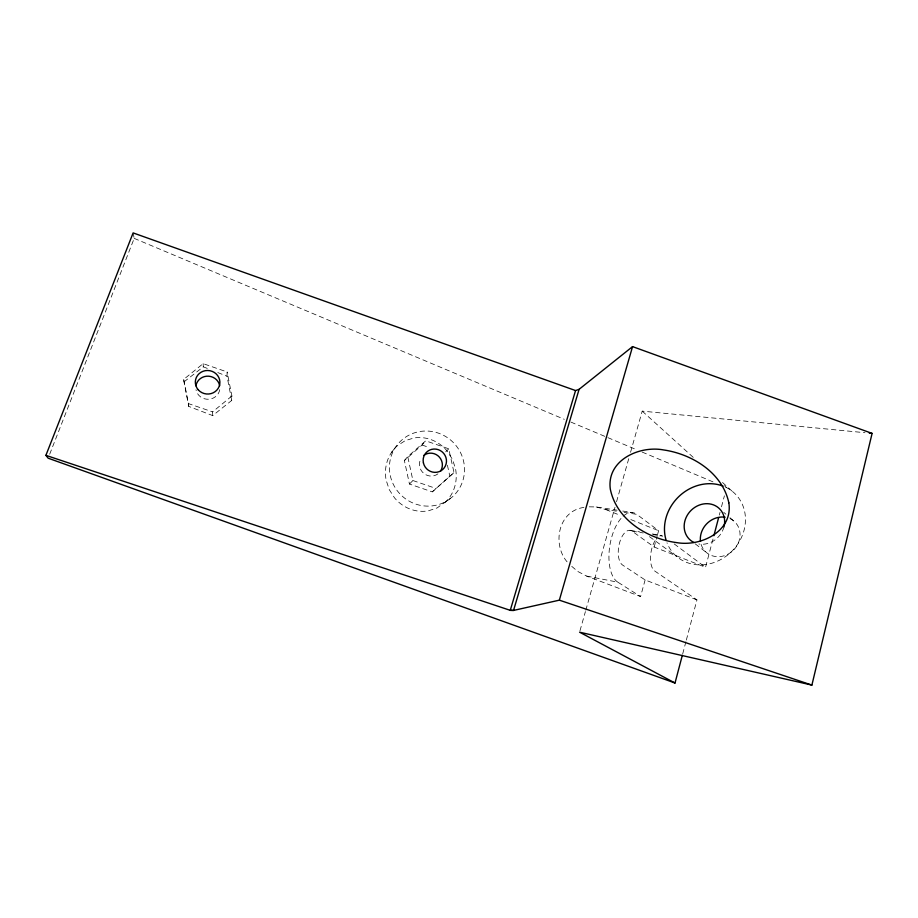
<?xml version="1.0" encoding="UTF-8"?>
<svg xmlns="http://www.w3.org/2000/svg" width="918" height="918" viewBox="0 0 918 918"><rect width="100%" height="100%" fill="white"/><g stroke="black" fill="none" stroke-linecap="round" stroke-linejoin="round"><path stroke-width="0.69" stroke-dasharray="4.59 3.44" d="M231.715 400.443L227.033 376.219L227.136 371.962L203.142 363.643L183.715 379.375L184.013 381.842L188.729 406.387L212.712 415.602L231.715 400.443L231.898 395.991L227.136 371.962M682.694 653.914L685.975 641.452M686.343 640.064L696.946 599.89L654.683 570.973A18.268 8.411 -80.7 0 1 650.506 557.696A18.268 8.411 -80.7 0 1 655.291 540.277M696.946 599.89L645.113 579.946L622.599 565.063A17.947 8.641 -80.6 0 1 619.581 542.756A17.947 8.641 -80.6 0 1 632.066 531.143L654.144 547.013L705.529 567.324L713.148 538.453M719.31 515.078L720.033 512.324M721.491 506.828L724.394 495.823M571.753 566.349L577.651 571.398L586.751 576.125L640.569 596.551L645.113 579.946M654.144 547.013L657.127 536.146M657.495 534.781L658.619 530.707L636.759 514.332L624.068 512.37M579.969 630.804L585.409 611.583M585.799 610.206L614.991 507.229M616.54 501.744L628.991 457.807M630.551 452.31L642.221 411.126L865.008 432.711M49.698 454.192L134.189 238.382L133.385 234.274M391.389 452.597L395.474 447.261M404.379 460.538L407.741 456.602L425.722 440.824L448.753 448.81L454.008 472.563L432.286 491.864L409.462 484.05L404.379 460.538L422.05 445.023L425.722 440.824M409.462 484.05L412.916 480.539L407.741 456.602M445.7 451.851L448.753 448.81M432.286 491.864L454.008 472.563M212.712 415.602L212.597 411.884L231.898 395.991M184.013 381.842L203.314 366.833L203.142 363.643M444.691 502.823A36.364 34.046 75 0 0 455.489 468.524L452.471 459.39L447.353 451.266A38.315 35.905 75 0 0 413.995 437.966L405.24 440.629L397.517 445.62A36.387 34.092 74.8 0 0 386.168 480.298L389.255 489.627L394.545 497.889A38.304 35.871 74.7 0 0 428.442 510.81L437.129 507.941L452.482 496.799A38.051 37.041 44.9 0 0 438.058 433.009A38.051 37.041 44.9 0 0 390.345 475.903A38.051 37.041 44.9 0 0 452.482 496.799M583.917 507.424C556.905 511.028 551.305 547.759 569.791 564.662M589.253 506.828L596.138 506.943L617.125 510.178M622.725 511.039L632.525 512.554M596.138 506.943L605.731 509.536L617.011 511.28M629.943 530.294L639.708 531.901M652.273 533.966L662.039 535.573A18.268 8.411 -80.7 0 0 659.778 535.963M632.066 531.143L643.22 532.968M652.962 534.574L662.716 536.181M586.751 576.125L617.825 582.173L640.569 596.551M183.715 379.375L188.397 403.587L212.597 411.884M412.916 480.539L436.153 488.502M422.05 445.023L428.706 447.33M203.314 366.833L207.273 368.393M217.807 372.57L227.033 376.219M605.731 509.536L620.27 515.354M630.85 519.588L658.619 530.707M134.189 238.382L564.295 419.308M570.881 422.085L636.851 449.831M642.13 452.058L713.378 482.019M649.462 536.64L676.784 556.583M674.191 543.926L705.529 567.324M695.247 543.869L705.999 552.154M723.797 512.393L725.863 514.172M729.982 517.718L734.102 521.263M642.221 411.126L693.882 457.944M724.463 485.668L726.563 487.573M722.512 482.478L731.841 490.958M447.41 465.208L449.843 476.19M188.397 403.587L188.729 406.387M725.725 487.228A42.871 38.097 -45.6 0 1 730.877 552.234A42.871 38.097 -45.6 0 1 666.996 542.813M437.897 473.895A11.624 11.303 44.9 0 1 421.259 458.151M729.948 518.613A20.896 18.773 -44.7 0 1 732.312 551.202A20.896 18.773 -44.7 0 1 700.962 543.846M723.958 526.921A21.435 19.037 -45.6 0 1 698.862 544.018M219.746 389.668A12.072 11.567 5.8 0 1 195.982 389.748M617.825 582.173A35.905 17.281 -80.6 0 1 609.093 552.2A35.905 17.281 -80.6 0 1 622.232 517.109M623.161 516.226A35.905 17.281 -80.6 0 1 636.759 514.332"/><path stroke-width="1.38" d="M675.017 683.015L579.579 632.181L811.891 685.092L872.1 433.399L632.559 346.614L579.086 389.324L575.552 390.552L133.121 232.908L45.9 455.351L48.138 458.185L675.017 683.015L682.326 655.303M713.871 535.699L718.587 517.821M45.9 455.351L510.259 610.344L513.541 610.424L559.349 600.165L632.559 346.614M575.552 390.552L510.259 610.344L513.541 610.424L579.086 389.324M869.266 433.124L872.1 433.399M559.349 600.165L811.891 685.092M694.008 542.492A21.435 19.037 -45.6 0 1 686.159 517.408A21.435 19.037 -45.6 0 1 711.461 504.246A21.435 19.037 -45.6 0 1 723.958 526.921M195.936 385.721A12.072 11.567 5.8 0 1 219.689 385.652M666.066 540.105A42.871 38.097 -45.6 0 1 679.045 496.374A42.871 38.097 -45.6 0 1 723.086 486.092M423.955 455.305A11.624 11.303 44.9 0 1 440.583 471.037M700.48 541.379A20.896 18.773 -44.7 0 1 725.151 517.213M728.846 502.812C733.207 531.304 700.973 546.933 676.6 542.607C647.339 538.705 616.494 519.703 610.298 489.076C606.431 460.366 639.123 445.356 663.507 449.923C692.298 454.077 722.409 472.77 728.846 502.812M423.416 462.913A11.842 11.498 44.9 0 0 442.705 469.523A11.842 11.498 44.9 0 0 438.311 449.671A11.842 11.498 44.9 0 0 423.416 462.913M198.299 389.875A12.301 11.785 6.2 0 0 219.218 386.237A12.301 11.785 6.2 0 0 205.311 370.665A12.301 11.785 6.2 0 0 198.299 389.875"/></g></svg>
